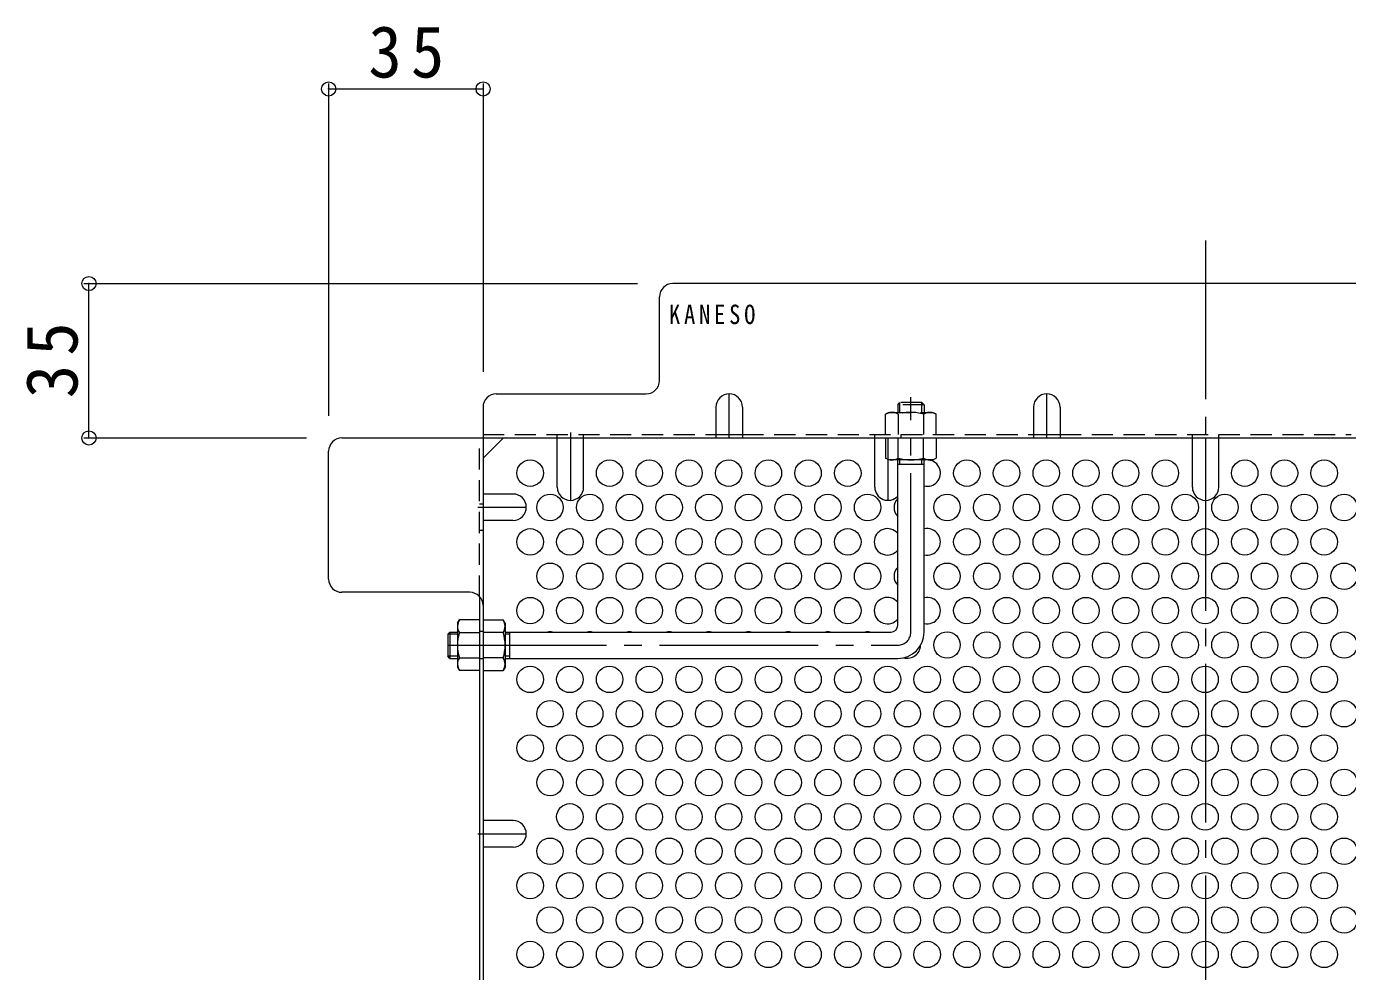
# Model space of a CAD drawing. Units: millimetres at full size, sheet at 1:4; details may follow other scales. Extents: x -718 to 757, y -531 to 441.
# Drawn here: x -489 to -189.5, y 226.5 to 440.8 of the extents above; entities that cross this region are included whole.
import ezdxf

# ---------------------------------------------------------------- set-up
doc = ezdxf.new("R2010")
doc.units = ezdxf.units.MM
doc.header["$LTSCALE"] = 4
doc.header["$PDMODE"] = 32
doc.header["$PDSIZE"] = 3.2
for name, pattern in [('CHAIN1', [8, 5, -1, 1, -1]), ('CHAIN2', [12, 9, -1, 1, -1]), ('DASHED1', [1.8, 1.2, -0.6])]:
    doc.linetypes.add(name, pattern=pattern)
for name, color, linetype, lineweight in [('0-1_躯体', 3, 'Continuous', 9), ('0-4_その他', 7, 'Continuous', 9), ('0-5_寸法', 7, 'Continuous', 9), ('0-6_ハッチ', 2, 'Continuous', 9), ('0-7', 2, 'Continuous', 9), ('0-8', 2, 'Continuous', 9), ('0-9', 2, 'Continuous', 9)]:
    doc.layers.add(name, color=color, linetype=linetype, lineweight=lineweight)
doc.styles.add('ＭＳ ゴシック', font='')
doc.styles.get('ＭＳ ゴシック').set_extended_font_data('MS Gothic')

msp = doc.modelspace()

# ---------------------------------------------------------------- linework, layer by layer
at = {"layer": '0-1_躯体', "linetype": 'CHAIN2'}
for p, q in [((-288.448, 303.5), (-288.448, 356.733)), ((-393.448, 300.5), (-291.448, 300.5))]:
    msp.add_line(p, q, dxfattribs=at)
at = {"layer": '0-1_躯体', "linetype": 'DASHED1'}
for p, q in [((-291.448, 355), (-290.948, 355.5)), ((-291.448, 355), (-291.448, 353.3)), ((-285.448, 355), (-291.448, 355)), ((-290.948, 353.3), (-290.948, 355.5)), ((-285.948, 353.3), (-285.948, 355.5)), ((-285.448, 355), (-285.448, 353.3))]:
    msp.add_line(p, q, dxfattribs=at)
at = {"layer": '0-1_躯体'}
for p, q in [((-291.448, 305), (-291.448, 342.5)), ((-285.448, 341.5), (-291.448, 341.5)), ((-290.948, 341.5), (-290.948, 342.5)), ((-285.948, 341.5), (-285.948, 342.5)), ((-285.448, 303.5), (-285.448, 342.5)), ((-391.248, 303), (-393.448, 303)), ((-392.948, 303.5), (-391.248, 303.5)), ((-392.948, 303.5), (-392.948, 297.5)), ((-380.448, 303.5), (-292.948, 303.5)), ((-379.448, 303), (-380.448, 303)), ((-379.448, 303.5), (-379.448, 297.5)), ((-391.248, 298), (-393.448, 298)), ((-392.948, 297.5), (-393.448, 298)), ((-392.948, 297.5), (-391.248, 297.5)), ((-379.448, 298), (-380.448, 298)), ((-380.448, 297.5), (-291.448, 297.5))]:
    msp.add_line(p, q, dxfattribs=at)
at = {"layer": '0-1_躯体', "linetype": 'DASHED1'}
msp.add_lwpolyline([(-285.448, 355), (-285.948, 355.5), (-290.948, 355.5)], dxfattribs=at)
at = {"layer": '0-1_躯体'}
msp.add_lwpolyline([(-392.948, 303.5), (-393.448, 303), (-393.448, 298)], dxfattribs=at)
for centre, radius in [((-292.948, 305), 1.5), ((-291.448, 303.5), 6)]:
    msp.add_arc(centre, radius, 270, 0, dxfattribs=at)
at = {"layer": '0-1_躯体', "linetype": 'CHAIN2'}
msp.add_arc((-291.448, 303.5), 3, 270, 0, dxfattribs=at)
at = {"layer": '0-4_その他'}
for p, q in [((-420.451, 427.825), (-420.451, 352.5)), ((-420.451, 426.625), (-385.448, 426.625)), ((-385.448, 427.825), (-385.448, 362.5)), ((-475.993, 382.5), (-350.447, 382.5)), ((-474.793, 347.5), (-474.793, 382.5)), ((-475.993, 347.5), (-425.451, 347.5))]:
    msp.add_line(p, q, dxfattribs=at)
for p in [(-420.451, 426.625), (-385.448, 426.625), (-474.793, 382.5), (-474.793, 347.5)]:
    msp.add_point(p, dxfattribs=at)
at = {"layer": '0-6_ハッチ'}
for centre in [(-374.767, 339.528), (-356.767, 339.528), (-347.767, 339.528), (-338.767, 339.528), (-329.767, 339.528), (-320.767, 339.528), (-311.767, 339.528), (-302.767, 339.528), (-275.767, 339.528), (-266.767, 339.528), (-257.767, 339.528), (-248.767, 339.528), (-239.767, 339.528), (-230.767, 339.528), (-212.767, 339.528), (-203.767, 339.528), (-194.767, 339.528), (-370.267, 331.734), (-361.267, 331.734), (-352.267, 331.734), (-343.267, 331.734), (-334.267, 331.734), (-325.267, 331.734), (-316.267, 331.734), (-307.267, 331.734), (-298.267, 331.734), (-280.267, 331.734), (-271.267, 331.734), (-262.267, 331.734), (-253.267, 331.734), (-244.267, 331.734), (-235.267, 331.734), (-226.267, 331.734), (-217.267, 331.734), (-208.267, 331.734), (-199.267, 331.734), (-190.267, 331.734), (-374.767, 323.94), (-365.767, 323.94), (-356.767, 323.94), (-347.767, 323.94), (-338.767, 323.94), (-329.767, 323.94), (-320.767, 323.94), (-311.767, 323.94), (-302.767, 323.94), (-275.767, 323.94), (-266.767, 323.94), (-257.767, 323.94), (-248.767, 323.94), (-239.767, 323.94), (-230.767, 323.94), (-221.767, 323.94), (-212.767, 323.94), (-203.767, 323.94), (-194.767, 323.94), (-370.267, 316.146), (-361.267, 316.146), (-352.267, 316.146), (-343.267, 316.146), (-334.267, 316.146), (-325.267, 316.146), (-316.267, 316.146), (-307.267, 316.146), (-298.267, 316.146), (-280.267, 316.146), (-271.267, 316.146), (-262.267, 316.146), (-253.267, 316.146), (-244.267, 316.146), (-235.267, 316.146), (-226.267, 316.146), (-217.267, 316.146), (-208.267, 316.146), (-199.267, 316.146), (-190.267, 316.146), (-374.767, 308.351), (-365.767, 308.351), (-356.767, 308.351), (-347.767, 308.351), (-338.767, 308.351), (-329.767, 308.351), (-320.767, 308.351), (-311.767, 308.351), (-302.767, 308.351), (-275.767, 308.351), (-266.767, 308.351), (-257.767, 308.351), (-248.767, 308.351), (-239.767, 308.351), (-230.767, 308.351), (-221.767, 308.351), (-212.767, 308.351), (-203.767, 308.351), (-194.767, 308.351), (-280.267, 300.557), (-271.267, 300.557), (-262.267, 300.557), (-253.267, 300.557), (-244.267, 300.557), (-235.267, 300.557), (-226.267, 300.557), (-217.267, 300.557), (-208.267, 300.557), (-199.267, 300.557), (-190.267, 300.557), (-374.767, 292.763), (-365.767, 292.763), (-356.767, 292.763), (-347.767, 292.763), (-338.767, 292.763), (-329.767, 292.763), (-320.767, 292.763), (-311.767, 292.763), (-302.767, 292.763), (-293.767, 292.763), (-284.767, 292.763), (-275.767, 292.763), (-266.767, 292.763), (-257.767, 292.763), (-248.767, 292.763), (-239.767, 292.763), (-230.767, 292.763), (-221.767, 292.763), (-212.767, 292.763), (-203.767, 292.763), (-194.767, 292.763), (-370.267, 284.969), (-361.267, 284.969), (-352.267, 284.969), (-343.267, 284.969), (-334.267, 284.969), (-325.267, 284.969), (-316.267, 284.969), (-307.267, 284.969), (-298.267, 284.969), (-289.267, 284.969), (-280.267, 284.969), (-271.267, 284.969), (-262.267, 284.969), (-253.267, 284.969), (-244.267, 284.969), (-235.267, 284.969), (-226.267, 284.969), (-217.267, 284.969), (-208.267, 284.969), (-199.267, 284.969), (-190.267, 284.969), (-374.767, 277.175), (-365.767, 277.175), (-356.767, 277.175), (-347.767, 277.175), (-338.767, 277.175), (-329.767, 277.175), (-320.767, 277.175), (-311.767, 277.175), (-302.767, 277.175), (-293.767, 277.175), (-284.767, 277.175), (-275.767, 277.175), (-266.767, 277.175), (-257.767, 277.175), (-248.767, 277.175), (-239.767, 277.175), (-230.767, 277.175), (-221.767, 277.175), (-212.767, 277.175), (-203.767, 277.175), (-194.767, 277.175), (-370.267, 269.38), (-361.267, 269.38), (-352.267, 269.38), (-343.267, 269.38), (-334.267, 269.38), (-325.267, 269.38), (-316.267, 269.38), (-307.267, 269.38), (-298.267, 269.38), (-289.267, 269.38), (-280.267, 269.38), (-271.267, 269.38), (-262.267, 269.38), (-253.267, 269.38), (-244.267, 269.38), (-235.267, 269.38), (-226.267, 269.38), (-217.267, 269.38), (-208.267, 269.38), (-199.267, 269.38), (-190.267, 269.38), (-365.767, 261.586), (-356.767, 261.586), (-347.767, 261.586), (-338.767, 261.586), (-329.767, 261.586), (-320.767, 261.586), (-311.767, 261.586), (-302.767, 261.586), (-293.767, 261.586), (-284.767, 261.586), (-275.767, 261.586), (-266.767, 261.586), (-257.767, 261.586), (-248.767, 261.586), (-239.767, 261.586), (-230.767, 261.586), (-221.767, 261.586), (-212.767, 261.586), (-203.767, 261.586), (-194.767, 261.586), (-370.267, 253.792), (-361.267, 253.792), (-352.267, 253.792), (-343.267, 253.792), (-334.267, 253.792), (-325.267, 253.792), (-316.267, 253.792), (-307.267, 253.792), (-298.267, 253.792), (-289.267, 253.792), (-280.267, 253.792), (-271.267, 253.792), (-262.267, 253.792), (-253.267, 253.792), (-244.267, 253.792), (-235.267, 253.792), (-226.267, 253.792), (-217.267, 253.792), (-208.267, 253.792), (-199.267, 253.792), (-190.267, 253.792), (-374.767, 245.998), (-365.767, 245.998), (-356.767, 245.998), (-347.767, 245.998), (-338.767, 245.998), (-329.767, 245.998), (-320.767, 245.998), (-311.767, 245.998), (-302.767, 245.998), (-293.767, 245.998), (-284.767, 245.998), (-275.767, 245.998), (-266.767, 245.998), (-257.767, 245.998), (-248.767, 245.998), (-239.767, 245.998), (-230.767, 245.998), (-221.767, 245.998), (-212.767, 245.998), (-203.767, 245.998), (-194.767, 245.998), (-370.267, 238.203), (-361.267, 238.203), (-352.267, 238.203), (-343.267, 238.203), (-334.267, 238.203), (-325.267, 238.203), (-316.267, 238.203), (-307.267, 238.203), (-298.267, 238.203), (-289.267, 238.203), (-280.267, 238.203), (-271.267, 238.203), (-262.267, 238.203), (-253.267, 238.203), (-244.267, 238.203), (-235.267, 238.203), (-226.267, 238.203), (-217.267, 238.203), (-208.267, 238.203), (-199.267, 238.203), (-190.267, 238.203), (-374.767, 230.409), (-365.767, 230.409), (-356.767, 230.409), (-347.767, 230.409), (-338.767, 230.409), (-329.767, 230.409), (-320.767, 230.409), (-311.767, 230.409), (-302.767, 230.409), (-293.767, 230.409), (-284.767, 230.409), (-275.767, 230.409), (-266.767, 230.409), (-257.767, 230.409), (-248.767, 230.409), (-239.767, 230.409), (-230.767, 230.409), (-221.767, 230.409), (-212.767, 230.409), (-203.767, 230.409), (-194.767, 230.409)]:
    msp.add_circle(centre, 3, dxfattribs=at)
for centre, start, end in [((-284.767, 339.528), 256.88042, 82.15788), ((-284.767, 339.528), 97.84212, 103.11958), ((-289.267, 331.734), 136.63416, 223.36584), ((-293.767, 323.94), 39.37451, 320.62549), ((-284.767, 323.94), 256.88042, 103.11958), ((-289.267, 316.146), 136.63416, 223.36584), ((-293.767, 308.351), 39.37451, 320.62549), ((-284.767, 308.351), 256.88042, 103.11958), ((-370.267, 300.557), 78.82176, 101.17824), ((-361.267, 300.557), 78.82176, 101.17824), ((-352.267, 300.557), 78.82176, 101.17824), ((-343.267, 300.557), 78.82176, 101.17824), ((-334.267, 300.557), 78.82176, 101.17824), ((-325.267, 300.557), 78.82176, 101.17824), ((-316.267, 300.557), 78.82176, 101.17824), ((-307.267, 300.557), 78.82176, 101.17824), ((-298.267, 300.557), 78.82176, 101.17824), ((-289.267, 300.557), 254.70663, 358.37341)]:
    msp.add_arc(centre, 3, start, end, dxfattribs=at)
at = {"layer": '0-7', "linetype": 'CHAIN2'}
msp.add_line((-221.648, 392.294), (-221.648, -24.9), dxfattribs=at)
at = {"layer": '0-7'}
for p, q in [((-100.849, 382.5), (-342.447, 382.5)), ((-345.447, 360.5), (-345.447, 379.5)), ((-382.448, 357.5), (-348.447, 357.5)), ((-385.448, 354.5), (-385.448, 12.893)), ((-417.451, 347.5), (-25.844, 347.5)), ((-385.448, 342.888), (-380.836, 347.5)), ((-332.648, 348.3), (-326.648, 348.3)), ((-260.648, 348.3), (-254.648, 348.3)), ((-420.451, 315.499), (-420.451, 344.5)), ((-388.448, 312.499), (-417.451, 312.499)), ((-386.248, 311.539), (-386.248, 202.158))]:
    msp.add_line(p, q, dxfattribs=at)
at = {"layer": '0-7', "linetype": 'DASHED1'}
for p, q in [((-386.248, 311.539), (-386.248, 347.5)), ((-385.448, 348.3), (-332.648, 348.3)), ((-368.648, 347.5), (-368.648, 348.3)), ((-362.648, 347.5), (-362.648, 348.3)), ((-326.648, 348.3), (-260.648, 348.3)), ((-296.648, 347.5), (-296.648, 348.3)), ((-290.648, 347.5), (-290.648, 348.3)), ((-254.648, 348.3), (-188.648, 348.3)), ((-224.648, 347.5), (-224.648, 348.3)), ((-218.648, 347.5), (-218.648, 348.3)), ((-385.448, 332.507), (-386.248, 332.507)), ((-385.448, 326.507), (-386.248, 326.507)), ((-386.248, 303.7), (-385.448, 303.7)), ((-386.248, 297.5), (-385.448, 297.5))]:
    msp.add_line(p, q, dxfattribs=at)
at = {"layer": '0-7'}
for centre, start, end in [((-342.447, 379.5), 90, 180), ((-348.447, 360.5), 270, 0), ((-382.448, 354.5), 90, 180), ((-417.451, 344.5), 90, 180), ((-417.451, 315.499), 180, 270), ((-388.448, 309.499), 0, 90)]:
    msp.add_arc(centre, 3, start, end, dxfattribs=at)
at = {"layer": '0-8', "linetype": 'CHAIN1'}
for p, q in [((-329.648, 347.5), (-329.648, 357.5)), ((-257.648, 347.5), (-257.648, 357.5)), ((-365.648, 348.7), (-365.648, 333.35)), ((-293.648, 347.5), (-293.648, 333.35)), ((-221.648, 347.5), (-221.648, 333.35)), ((-386.648, 331.787), (-375.648, 331.787)), ((-386.648, 257.742), (-375.648, 257.742))]:
    msp.add_line(p, q, dxfattribs=at)
at = {"layer": '0-8'}
for p, q in [((-332.648, 354.5), (-332.648, 347.5)), ((-326.648, 354.5), (-326.648, 347.5)), ((-260.648, 354.5), (-260.648, 347.5)), ((-254.648, 354.5), (-254.648, 347.5)), ((-368.648, 336.35), (-368.648, 347.5)), ((-362.648, 336.35), (-362.648, 347.5)), ((-296.648, 336.35), (-296.648, 347.5)), ((-224.648, 336.35), (-224.648, 347.5)), ((-218.648, 336.35), (-218.648, 347.5)), ((-378.648, 334.787), (-385.448, 334.787)), ((-378.648, 328.787), (-385.448, 328.787)), ((-378.648, 260.742), (-385.448, 260.742)), ((-378.648, 254.742), (-385.448, 254.742))]:
    msp.add_line(p, q, dxfattribs=at)
for centre, start, end in [((-329.648, 354.5), 0, 180), ((-257.648, 354.5), 0, 180), ((-365.648, 336.35), 180, 0), ((-293.648, 336.35), 180, 317.16657), ((-221.648, 336.35), 180, 0), ((-378.648, 331.787), 270, 90), ((-378.648, 257.742), 270, 90)]:
    msp.add_arc(centre, 3, start, end, dxfattribs=at)
at = {"layer": '0-9', "linetype": 'DASHED1'}
for p, q in [((-293.448, 353.3), (-294.198, 352.867)), ((-294.198, 348.3), (-294.198, 352.867)), ((-293.448, 353.3), (-283.448, 353.3)), ((-291.311, 352.867), (-291.311, 348.3)), ((-285.584, 352.867), (-285.584, 348.3)), ((-283.448, 353.3), (-282.698, 352.867)), ((-282.698, 348.3), (-282.698, 352.867))]:
    msp.add_line(p, q, dxfattribs=at)
at = {"layer": '0-9'}
for p, q in [((-294.198, 347.5), (-294.198, 342.933)), ((-291.311, 342.933), (-291.311, 347.5)), ((-285.584, 342.933), (-285.584, 347.5)), ((-282.698, 347.5), (-282.698, 342.933)), ((-293.448, 342.5), (-294.198, 342.933)), ((-283.448, 342.5), (-293.448, 342.5)), ((-283.448, 342.5), (-282.698, 342.933)), ((-391.248, 305.5), (-390.815, 306.25)), ((-386.248, 306.25), (-390.815, 306.25)), ((-386.248, 306.25), (-386.248, 294.75)), ((-385.448, 306.25), (-380.881, 306.25)), ((-385.448, 306.25), (-385.448, 294.75)), ((-380.448, 305.5), (-380.881, 306.25)), ((-391.248, 305.5), (-391.248, 295.5)), ((-390.815, 303.364), (-386.248, 303.364)), ((-380.881, 303.364), (-385.448, 303.364)), ((-380.448, 305.5), (-380.448, 295.5)), ((-390.815, 297.637), (-386.248, 297.637)), ((-380.881, 297.637), (-385.448, 297.637)), ((-391.248, 295.5), (-390.815, 294.75)), ((-386.248, 294.75), (-390.815, 294.75)), ((-385.448, 294.75), (-380.881, 294.75)), ((-380.448, 295.5), (-380.881, 294.75))]:
    msp.add_line(p, q, dxfattribs=at)
at = {"layer": '0-9', "linetype": 'DASHED1'}
for centre, radius, start, end in [((-292.553, 350.018), 3.29, 93.92075, 120), ((-292.788, 350.566), 2.735, 57.31491, 89.78969), ((-288.448, 343.618), 9.683, 72.79973, 107.20026), ((-284.108, 350.566), 2.735, 90.2103, 122.68507), ((-284.343, 350.018), 3.29, 59.99998, 86.07924)]:
    msp.add_arc(centre, radius, start, end, dxfattribs=at)
at = {"layer": '0-9'}
for centre, radius, start, end in [((-292.553, 345.782), 3.29, 239.99998, 266.07924), ((-292.788, 345.235), 2.735, 270.2103, 302.68507), ((-288.448, 352.183), 9.683, 252.79973, 287.20026), ((-284.108, 345.235), 2.735, 237.31491, 269.78969), ((-284.343, 345.782), 3.29, 273.92075, 300), ((-387.966, 304.605), 3.29, 150, 176.07925), ((-383.73, 304.605), 3.29, 3.92075, 30), ((-388.513, 304.84), 2.735, 180.21031, 212.68509), ((-381.565, 300.5), 9.683, 162.79974, 197.20027), ((-383.183, 304.84), 2.735, 327.31491, 359.78969), ((-390.13, 300.5), 9.683, 342.79973, 17.20026), ((-388.513, 296.16), 2.735, 147.31493, 179.7897), ((-383.183, 296.16), 2.735, 0.2103, 32.68507), ((-387.966, 296.395), 3.29, 183.92076, 210.00002), ((-383.73, 296.395), 3.29, 329.99998, 356.07924)]:
    msp.add_arc(centre, radius, start, end, dxfattribs=at)

# ---------------------------------------------------------------- texts
at = {"layer": '0-4_その他', "color": 2, "insert": (-411.449, 429.025), "char_height": 11.73, "attachment_point": 7, "style": 'ＭＳ ゴシック'}
msp.add_mtext('\\T1.27;\\W0.95;35', dxfattribs=at)
at = {"layer": '0-4_その他', "color": 2, "insert": (-477.193, 356.5), "char_height": 11.73, "attachment_point": 7, "rotation": 90, "style": 'ＭＳ ゴシック'}
msp.add_mtext('\\T1.27;\\W0.95;35', dxfattribs=at)
at = {"layer": '0-5_寸法', "color": 6, "insert": (-343.291, 373.25), "char_height": 4.399, "attachment_point": 7, "style": 'ＭＳ ゴシック'}
msp.add_mtext('\\T1.34;\\W0.85;KANESO', dxfattribs=at)

doc.saveas('drawing.dxf')
